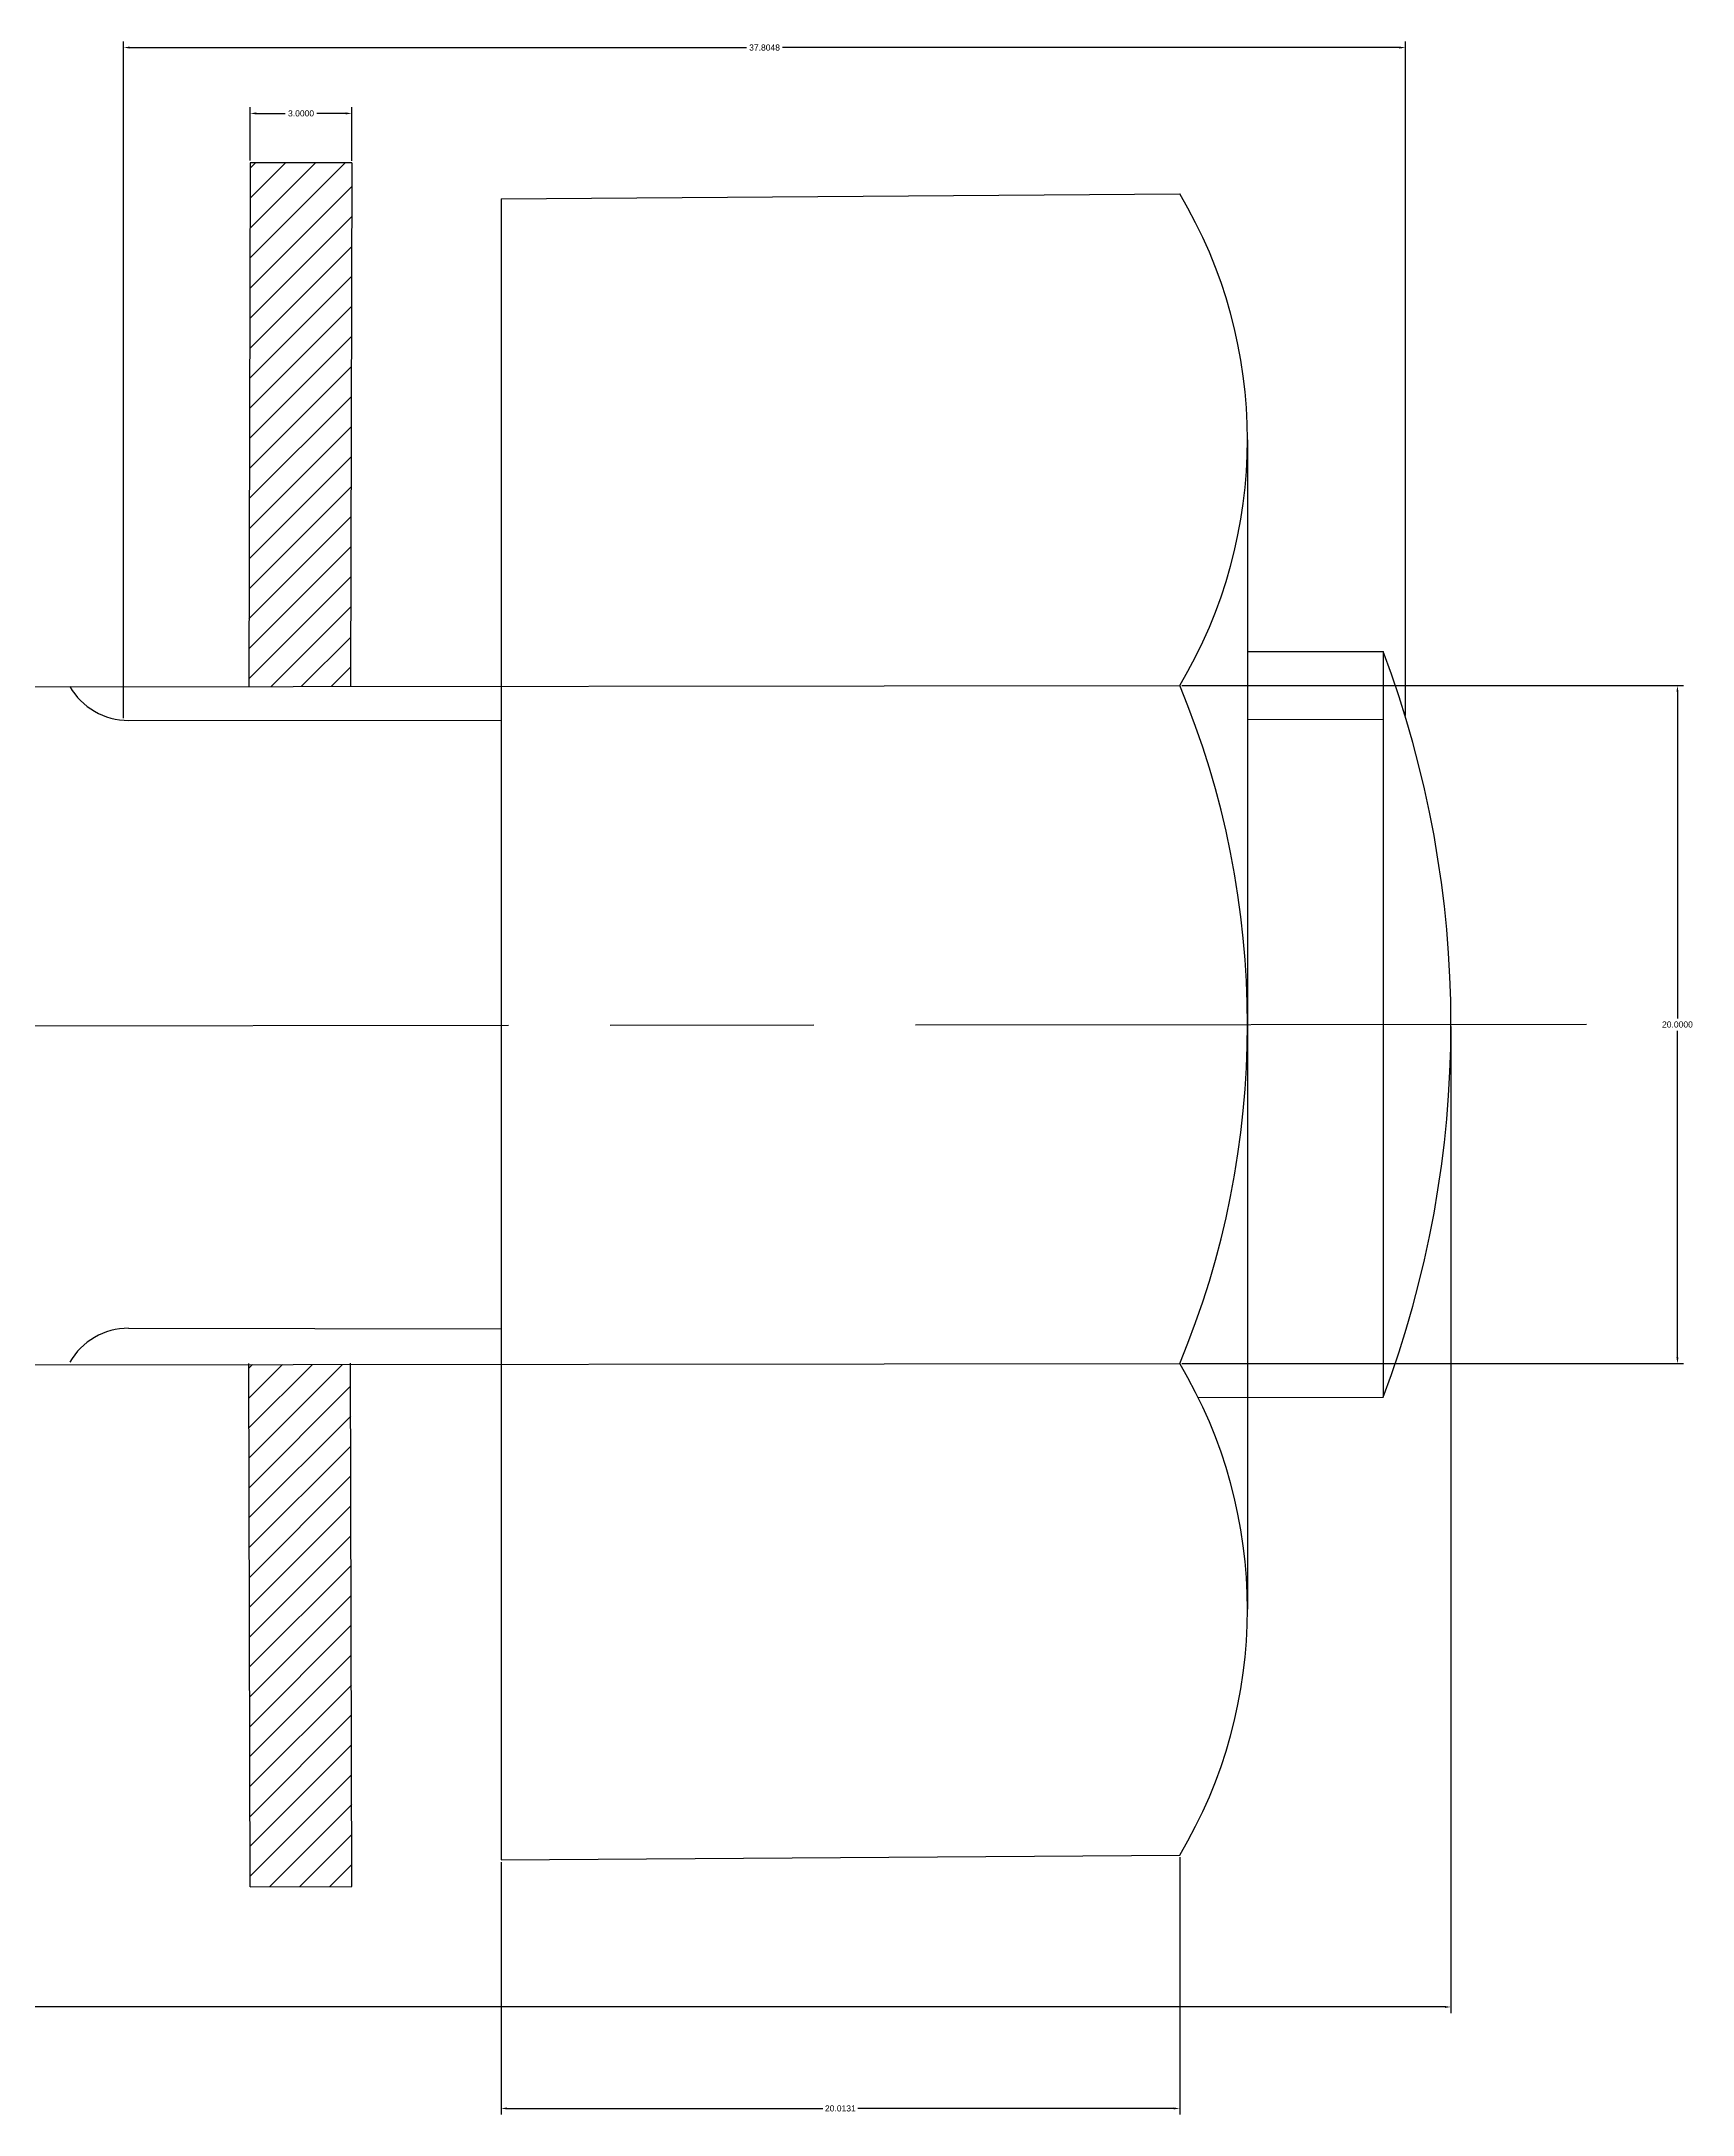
# Model space of a CAD drawing. Header units: millimetres. Extents: x 12 to 281, y -106 to 38.
# Drawn here: x 232.8 to 281.4, y -29.4 to 31.8 of the extents above; entities that cross this region are included whole.
import ezdxf

# ---------------------------------------------------------------- set-up
doc = ezdxf.new("R2010")
doc.units = ezdxf.units.MM
doc.header["$MEASUREMENT"] = 0
doc.linetypes.add('ACAD_ISO08W100', pattern=[36, 24, -3, 6, -3])
doc.styles.get("Standard").update_dxf_attribs({"font": 'arial.ttf'})
doc.dimstyles.get("Standard").update_dxf_attribs({"dimtxt": 0.18, "dimasz": 0.18, "dimexe": 0.18, "dimexo": 0.0625, "dimgap": 0.09, "dimtad": 0, "dimtih": 1, "dimtoh": 1, "dimdec": 4, "dimzin": 0, "dimdsep": 46, "dimtxsty": 'Standard', "dimcen": 0.09, "dimadec": 0, "dimazin": 0, "dimtfac": 1, "dimtdec": 4, "dimtofl": 0, "dimtmove": 0, "dimatfit": 3, "dimfxl": 1, "dimtolj": 1, "dimtzin": 0, "dimarcsym": 0})

# ---------------------------------------------------------------- blocks, each defined once
blk = doc.blocks.new('*D3')
at = {"color": 0, "linetype": 'Continuous', "lineweight": -2, "transparency": 16777216}
for p, q in [((238.914, 28.247), (238.914, 29.818)), ((239.094, 29.638), (239.95, 29.638)), ((241.734, 29.638), (240.877, 29.638)), ((241.914, 28.239), (241.914, 29.818))]:
    blk.add_line(p, q, dxfattribs=at)
at = {"color": 0, "linetype": 'Continuous', "transparency": 16777216}
for points in [[(239.094, 29.668), (239.094, 29.608), (238.914, 29.638)], [(241.734, 29.668), (241.734, 29.608), (241.914, 29.638)]]:
    blk.add_solid(points, dxfattribs=at)
at = {"layer": 'Defpoints', "color": 0, "linetype": 'Continuous', "transparency": 16777216}
for p in [(241.914, 29.638), (238.914, 28.184), (241.914, 28.176)]:
    blk.add_point(p, dxfattribs=at)
at = {"color": 0, "linetype": 'Continuous', "transparency": 16777216, "insert": (240.414, 29.638), "char_height": 0.18, "attachment_point": 5}
blk.add_mtext('\\A1;3.0000', dxfattribs=at)
blk = doc.blocks.new('*D4')
at = {"color": 0, "linetype": 'Continuous', "lineweight": -2, "transparency": 16777216}
for p, q in [((235.18, 11.803), (235.18, 31.76)), ((235.36, 31.58), (253.549, 31.58)), ((272.805, 31.58), (254.616, 31.58)), ((272.985, 11.883), (272.985, 31.76))]:
    blk.add_line(p, q, dxfattribs=at)
at = {"color": 0, "linetype": 'Continuous', "transparency": 16777216}
for points in [[(235.36, 31.61), (235.36, 31.55), (235.18, 31.58)], [(272.805, 31.61), (272.805, 31.55), (272.985, 31.58)]]:
    blk.add_solid(points, dxfattribs=at)
at = {"layer": 'Defpoints', "color": 0, "linetype": 'Continuous', "transparency": 16777216}
for p in [(272.985, 31.58), (235.18, 11.74), (272.985, 11.82)]:
    blk.add_point(p, dxfattribs=at)
at = {"color": 0, "linetype": 'Continuous', "transparency": 16777216, "insert": (254.082, 31.58), "char_height": 0.18, "attachment_point": 5}
blk.add_mtext('\\A1;37.8048', dxfattribs=at)
blk = doc.blocks.new('*D5')
at = {"color": 0, "linetype": 'Continuous', "lineweight": -2, "transparency": 16777216}
for p, q in [((266.387, 12.763), (281.183, 12.763)), ((281.003, 12.583), (281.003, 2.945)), ((281.003, -7.057), (281.003, 2.581)), ((266.387, -7.237), (281.183, -7.237))]:
    blk.add_line(p, q, dxfattribs=at)
at = {"color": 0, "linetype": 'Continuous', "transparency": 16777216}
for points in [[(280.973, 12.583), (281.033, 12.583), (281.003, 12.763)], [(280.973, -7.057), (281.033, -7.057), (281.003, -7.237)]]:
    blk.add_solid(points, dxfattribs=at)
at = {"layer": 'Defpoints', "color": 0, "linetype": 'Continuous', "transparency": 16777216}
for p in [(266.324, 12.763), (266.324, -7.237), (281.003, -7.237)]:
    blk.add_point(p, dxfattribs=at)
at = {"color": 0, "linetype": 'Continuous', "transparency": 16777216, "insert": (281.003, 2.763), "char_height": 0.18, "attachment_point": 5}
blk.add_mtext('\\A1;20.0000', dxfattribs=at)
blk = doc.blocks.new('*D6')
at = {"color": 0, "linetype": 'Continuous', "lineweight": -2, "transparency": 16777216}
for p, q in [((246.311, -21.943), (246.311, -29.389)), ((266.324, -21.8), (266.324, -29.389)), ((246.491, -29.209), (255.8, -29.209)), ((266.144, -29.209), (256.836, -29.209))]:
    blk.add_line(p, q, dxfattribs=at)
at = {"color": 0, "linetype": 'Continuous', "transparency": 16777216}
for points in [[(246.491, -29.179), (246.491, -29.239), (246.311, -29.209)], [(266.144, -29.179), (266.144, -29.239), (266.324, -29.209)]]:
    blk.add_solid(points, dxfattribs=at)
at = {"layer": 'Defpoints', "color": 0, "linetype": 'Continuous', "transparency": 16777216}
for p in [(246.311, -21.881), (266.324, -21.737), (266.324, -29.209)]:
    blk.add_point(p, dxfattribs=at)
at = {"color": 0, "linetype": 'Continuous', "transparency": 16777216, "insert": (256.318, -29.209), "char_height": 0.18, "attachment_point": 5}
blk.add_mtext('\\A1;20.0131', dxfattribs=at)
blk = doc.blocks.new('*D8')
at = {"color": 0, "linetype": 'Continuous', "lineweight": -2, "transparency": 16777216}
for p, q in [((133.532, 2.557), (133.532, -26.396)), ((274.324, 2.706), (274.324, -26.396)), ((133.712, -26.216), (203.334, -26.216)), ((274.144, -26.216), (204.523, -26.216))]:
    blk.add_line(p, q, dxfattribs=at)
at = {"color": 0, "linetype": 'Continuous', "transparency": 16777216}
for points in [[(133.712, -26.186), (133.712, -26.246), (133.532, -26.216)], [(274.144, -26.186), (274.144, -26.246), (274.324, -26.216)]]:
    blk.add_solid(points, dxfattribs=at)
at = {"layer": 'Defpoints', "color": 0, "linetype": 'Continuous', "transparency": 16777216}
for p in [(133.532, 2.619), (274.324, 2.768), (274.324, -26.216)]:
    blk.add_point(p, dxfattribs=at)
at = {"color": 0, "linetype": 'Continuous', "transparency": 16777216, "insert": (203.928, -26.216), "char_height": 0.18, "attachment_point": 5}
blk.add_mtext('\\A1;140.7920', dxfattribs=at)

msp = doc.modelspace()

# ---------------------------------------------------------------- hatches: boundary and pattern name
at = {"linetype": 'Continuous'}
h = msp.add_hatch(dxfattribs=at)
h.set_pattern_fill('ANSI31', color=256, scale=5)
h.set_pattern_definition([(45, (-21.57106, 0), (-0.4419417, 0.4419417), [])])
h.paths.add_polyline_path([(238.8731, 12.73591), (241.87312, 12.73887), (241.91358, 28.17643), (238.91359, 28.18429)])
h.paths.add_polyline_path([(241.8732, -7.26113), (238.8732, -7.26409), (238.91359, -22.67404), (241.91358, -22.66618)])

# ---------------------------------------------------------------- linework, layer by layer
for p, q in [((238.91359, 28.18429), (238.87312, 12.74227)), ((241.91358, 28.17643), (238.91359, 28.18429)), ((241.91358, 28.17643), (241.87311, 12.73441)), ((246.3113, 27.1192), (266.32437, 27.26299)), ((246.3113, 27.1192), (246.3113, -21.8808)), ((268.32437, 20.01299), (268.32437, 12.76299)), ((268.32437, 13.7648), (272.32437, 13.76842)), ((272.32437, 13.76842), (272.32437, -8.23158)), ((120.53233, 12.6192), (266.32437, 12.76299)), ((268.32437, 12.76299), (268.32437, -7.23701)), ((235.32618, 11.73492), (246.3113, 11.74486)), ((268.32437, 11.7648), (272.32437, 11.76842)), ((235.32618, -6.19834), (246.3113, -6.20829)), ((120.53233, -7.3808), (266.32437, -7.23701)), ((238.91359, -22.67404), (238.87312, -7.23202)), ((241.91358, -22.66618), (241.87311, -7.22416)), ((268.32437, -7.23701), (268.32437, -14.48701)), ((266.86793, -8.23652), (272.32437, -8.23158)), ((246.3113, -21.8808), (266.32437, -21.73701)), ((238.91359, -22.67404), (241.91358, -22.66618))]:
    msp.add_line(p, q, dxfattribs=at)
at = {"linetype": 'ACAD_ISO08W100'}
msp.add_line((114.53233, 2.61566), (278.32437, 2.77182), dxfattribs=at)
at = {"linetype": 'Continuous'}
for centre, radius, start, end in [((254.18374, 20.01299), 14.14062, 329.1556774, 30.8443226), ((243.07436, 2.76842), 31.25, 339.3903078, 20.6096922), ((235.32437, 13.73492), 2, 210.0518826, 270.0518826), ((242.32437, 2.76299), 26, 337.3801351, 22.6198649), ((235.32437, -8.19834), 2, 89.9481174, 149.9481174), ((254.18374, -14.48701), 14.14062, 329.1556774, 30.8443226)]:
    msp.add_arc(centre, radius, start, end, dxfattribs=at)

# ---------------------------------------------------------------- dimensions: what is measured, and where the dimension line sits
for base, p1, p2, picture, middle in [((272.98461, 31.58015), (235.17978, 11.74015), (272.98461, 11.82048), '*D4', (254.08219, 31.58015)), ((241.91358, 29.63839), (238.91359, 28.18429), (241.91358, 28.17643), '*D3', (240.41358, 29.63839)), ((274.32437, -26.21574), (133.53233, 2.6192), (274.32437, 2.76801), '*D8', (203.92835, -26.21574)), ((266.32437, -29.20896), (246.3113, -21.8808), (266.32437, -21.73701), '*D6', (256.31783, -29.20896))]:
    dim = msp.add_linear_dim(base=base, p1=p1, p2=p2, dimstyle='Standard', dxfattribs=at)
    dim.commit()
    dim.dimension.update_dxf_attribs({"geometry": picture, "text_midpoint": middle})
dim = msp.add_linear_dim(base=(281.00322, -7.23701), p1=(266.32437, 12.76299), p2=(266.32437, -7.23701), angle=90, dimstyle='Standard', dxfattribs=at)
dim.commit()
dim.dimension.update_dxf_attribs({"geometry": '*D5', "text_midpoint": (281.00322, 2.76299)})

doc.saveas('drawing.dxf')
